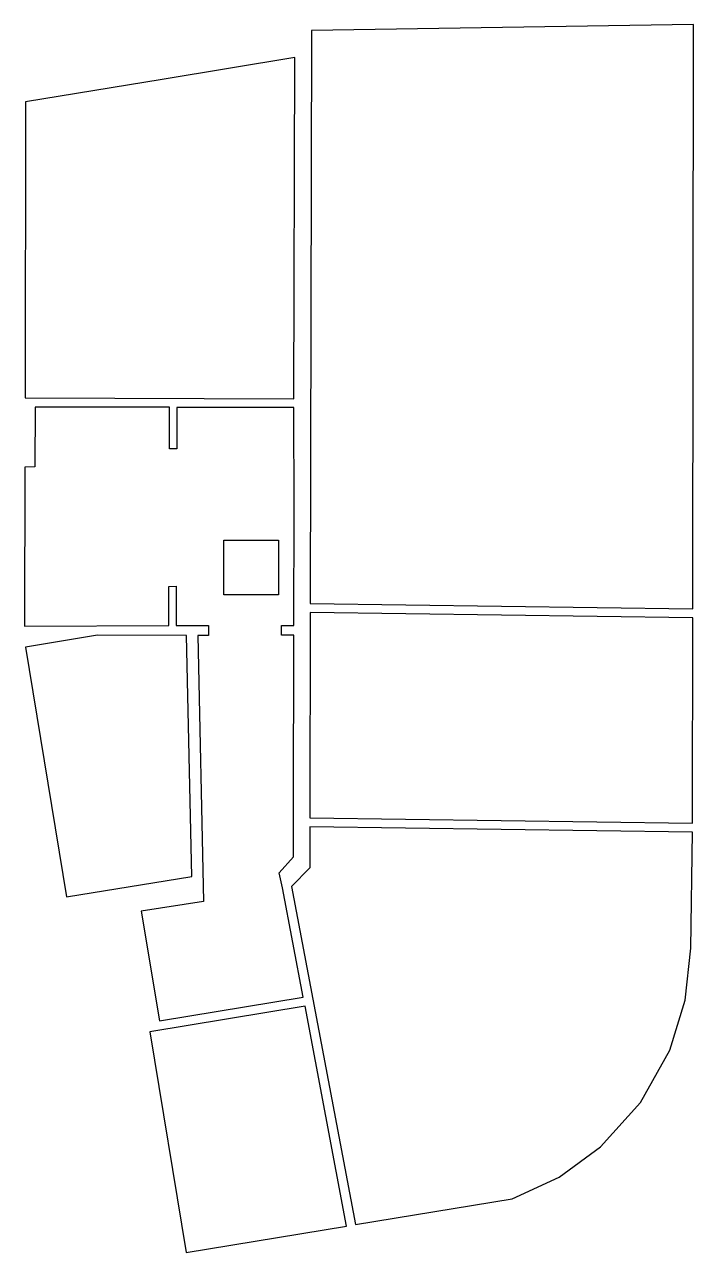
# Model space of a CAD drawing. Header units: metres. Extents: x 2562826 to 2570154, y 5171430 to 5184896.
import ezdxf

# ---------------------------------------------------------------- set-up
doc = ezdxf.new("R2010")
doc.units = ezdxf.units.M
doc.layers.add('AREE LEONARDO', color=5, linetype='Continuous')

msp = doc.modelspace()

# ---------------------------------------------------------------- linework, layer by layer
at = {"layer": 'AREE LEONARDO', "color": 5}
for points in [[(2565971, 5184830), (2565957, 5178548), (2570148, 5178488), (2570154, 5184896), (2565971, 5184830)], [(2565788, 5184535), (2564333, 5184295), (2562838, 5184049), (2562832, 5180801), (2565778, 5180793), (2565788, 5184535)], [(2562942, 5180700), (2562937, 5180044), (2562830, 5180042), (2562826, 5178300), (2564407, 5178305), (2564408, 5178733), (2564488, 5178736), (2564487, 5178305), (2564841, 5178305), (2564843, 5178197), (2564725, 5178195), (2564788, 5175279), (2564104, 5175172), (2564304, 5173969), (2565880, 5174228), (2565653, 5175427), (2565616, 5175593), (2565771, 5175768), (2565772, 5176257), (2565776, 5178198), (2565641, 5178198), (2565641, 5178306), (2565776, 5178305), (2565779, 5179569), (2565778, 5180695), (2564495, 5180698), (2564494, 5180244), (2564414, 5180244), (2564413, 5180699), (2562942, 5180700)], [(2570147, 5178388), (2565954, 5178448), (2565952, 5176198), (2570146, 5176138), (2570147, 5178388)], [(2570145, 5176038), (2565951, 5176098), (2565951, 5175648), (2565752, 5175443), (2566453, 5171735), (2568170, 5172018), (2568683, 5172255), (2569138, 5172589), (2569575, 5173076), (2569895, 5173647), (2570065, 5174196), (2570127, 5174767), (2570145, 5176038)]]:
    msp.add_lwpolyline(points, dxfattribs=at)
at = {"layer": 'AREE LEONARDO', "color": 1}
msp.add_lwpolyline([(2565008, 5179243), (2565608, 5179243), (2565608, 5178643), (2565008, 5178643)], close=True, dxfattribs=at)
at = {"layer": 'AREE LEONARDO', "color": 3}
for points in [[(2564600, 5178195), (2563626, 5178199), (2562837, 5178069), (2563287, 5175331), (2564657, 5175551), (2564600, 5178195)], [(2565899, 5174130), (2564200, 5173850), (2564598, 5171430), (2566355, 5171719), (2565899, 5174130)]]:
    msp.add_lwpolyline(points, dxfattribs=at)

doc.saveas('drawing.dxf')
